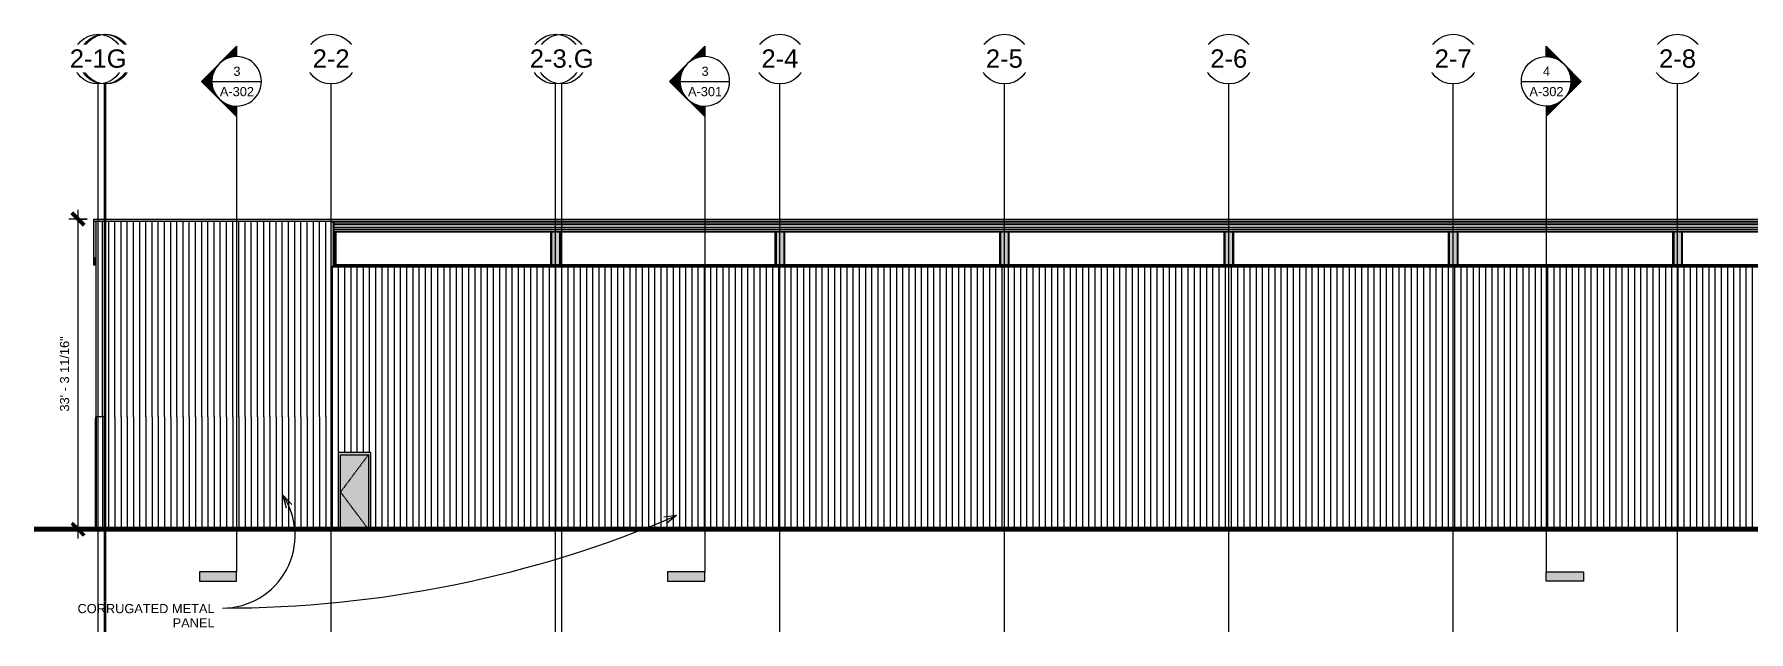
# Model space of a CAD drawing. Header units: inches. Extents: x 20478 to 36715, y -248 to 750.
# Drawn here: x 32291 to 34503, y -132 to 638 of the extents above; entities that cross this region are included whole.
import ezdxf

# ---------------------------------------------------------------- set-up
doc = ezdxf.new("R2010")
doc.units = ezdxf.units.IN
doc.header["$MEASUREMENT"] = 0
doc.linetypes.add('Dash 1_16_', pattern=[0.12499999999999999, 0.06249999999999999, -0.06249999999999999])
doc.linetypes.add('Grid Line 1_2_', pattern=[0.8749999999999999, 0.4999999999999999, -0.125, 0.125, -0.125])
for name, color, linetype, lineweight in [('A-ANNO-DIMS', 211, 'Continuous', 9), ('A-ANNO-DIMS-128', 211, 'Continuous', 9), ('A-CLNG', 13, 'Continuous', 13), ('A-DOOR', 31, 'Continuous', 13), ('A-DOOR-FRAM', 31, 'Continuous', 9), ('A-GLAZ-CWMG', 51, 'Continuous', 9), ('A-ROOF', 132, 'Continuous', 13), ('A-WALL-PATT', 111, 'Continuous', 13), ('C-TOPO', 7, 'Continuous', 9), ('G-ANNO-SYMB', 111, 'Continuous', 9), ('G-ANNO-TEXT', 231, 'Continuous', 9), ('L-SITE-WALL', 31, 'Continuous', 13), ('S-BEAM', 12, 'Continuous', 9), ('S-GRID', 1, 'Continuous', 9), ('S-GRID-IDEN', 1, 'Continuous', 9)]:
    doc.layers.add(name, color=color, linetype=linetype, lineweight=lineweight)
doc.styles.add('Arial', font='arial.ttf', dxfattribs={"height": 23.60479041916165})
doc.styles.add('Arial_1', font='arial.ttf', dxfattribs={"height": 11.80239520958083})
doc.dimstyles.new('Linear_-_3_32__Arial', dxfattribs={"dimscale": 12, "dimtxt": 12, "dimasz": 1.333333333333333, "dimexe": 1, "dimexo": 0.6666666666666667, "dimgap": 0.6666666666666666, "dimtad": 1, "dimdec": 4, "dimrnd": 0.0625, "dimzin": 1, "dimdsep": 46, "dimlunit": 4, "dimtxsty": 'Arial_1', "dimblk1": 'OBLIQUE', "dimblk2": 'OBLIQUE', "dimsah": 1, "dimcen": 0.09, "dimdle": 1, "dimazin": 0, "dimtfac": 1, "dimtdec": 4, "dimtix": 1, "dimtmove": 0, "dimatfit": 3, "dimfxl": 1, "dimtvp": 1, "dimtfill": 1, "dimfrac": 2, "dimtolj": 1, "dimtzin": 0, "dimarcsym": 2})
pattern_1 = [(90, (-84636.121, 0), (-8, 4.898587196589413e-16), [])]
pattern_2 = [(90, (-84932.746, 0), (-8, 4.898587196589413e-16), [])]

# ---------------------------------------------------------------- blocks, each defined once
blk = doc.blocks.new('Girt_Z - 10_D-1074189-Elevation - North')
at = {"layer": 'S-BEAM'}
h = blk.add_hatch(color=256, dxfattribs=at)
h.paths.add_polyline_path([(-25266.61254746698, 388.7499999999995), (-22799.89003757319, 388.7499999999996), (-22799.89003757319, 389.2320907072644), (-25977.1432253536, 389.2320907072642), (-25977.1432253536, 388.7499999999994), (-25275.25213080032, 388.7499999999995)], flags=0)
h.paths.add_polyline_path([(-25981.01522535361, 388.7499999999994), (-25980.7652253536, 388.7499999999994), (-25980.7652253536, 389.2320907072642), (-25981.01522535361, 389.2320907072642)], flags=0)
h = blk.add_hatch(color=256, dxfattribs=at)
h.paths.add_polyline_path([(-22804.33129746698, 386.3828124999993), (-22799.89003757319, 386.3828124999993), (-22799.89003757319, 388.7499999999996), (-25977.1432253536, 388.7499999999994), (-25977.1432253536, 386.3828124999994), (-22812.97088080031, 386.3828124999993)], flags=0)
h.paths.add_polyline_path([(-25981.01522535361, 386.3828124999994), (-25980.7652253536, 386.3828124999994), (-25980.7652253536, 388.7499999999994), (-25981.01522535361, 388.7499999999994)], flags=0)
h = blk.add_hatch(color=256, dxfattribs=at)
h.paths.add_polyline_path([(-24428.57296413365, 386.1953124999995), (-22799.89003757319, 386.2204327367897), (-22799.89003757319, 386.3828124999993), (-25977.1432253536, 386.3751268183217), (-25977.1432253536, 386.1953124999994), (-24437.21254746698, 386.1953124999995)], flags=0)
h.paths.add_polyline_path([(-25981.01522535361, 386.1953124999994), (-25980.7652253536, 386.2204327367896), (-25980.7652253536, 386.3828124999994), (-25981.01522535361, 386.3752317016982), (-25981.01522535361, 386.2184014680066)], flags=0)
h = blk.add_hatch(color=256, dxfattribs=at)
h.paths.add_polyline_path([(-23633.73129746698, 386.1200558787907), (-22799.89003757319, 386.1578963910461), (-22799.89003757319, 386.1953124999993), (-25977.1432253536, 386.1578963910463), (-25977.1432253536, 386.1200558787905), (-23642.37088080031, 386.1200558787907)], flags=0)
h.paths.add_polyline_path([(-25981.01522535361, 386.1200558787905), (-25980.7652253536, 386.1601158629852), (-25980.7652253536, 386.1953124999994), (-25981.01522535361, 386.1578963910463), (-25981.01522535361, 386.1231157325612)], flags=0)
h = blk.add_hatch(color=256, dxfattribs=at)
h.paths.add_polyline_path([(-25981.01522535361, 383.8010024001101), (-25980.7652253536, 383.8010024001101), (-25980.7652253536, 386.1200558787905), (-25981.01522535361, 386.1200558787905), (-25981.01522535361, 385.7957014742208)], flags=0)
h.paths.add_polyline_path([(-25977.1432253536, 383.8010024001101), (-22799.89003757319, 383.80100240011), (-22799.89003757319, 386.1200558787903), (-25977.1432253536, 386.1200558787905), (-25977.1432253536, 385.7957014742208)], flags=0)
h = blk.add_hatch(color=256, dxfattribs=at)
h.paths.add_polyline_path([(-25266.61254746699, 383.3516954037002), (-22799.89003757319, 383.3516954037003), (-22799.89003757319, 383.80100240011), (-25977.1432253536, 383.8010024001101), (-25977.1432253536, 383.3516954037001), (-25275.25213080032, 383.3516954037002)], flags=0)
h.paths.add_polyline_path([(-25981.01522535361, 383.3516954037001), (-25980.7652253536, 383.3516954037001), (-25980.7652253536, 383.8010024001101), (-25981.01522535361, 383.8010024001101)], flags=0)
h = blk.add_hatch(color=256, dxfattribs=at)
h.paths.add_polyline_path([(-24402.65421413365, 383.2679092927346), (-22799.89003757319, 383.2679092927343), (-22799.89003757319, 383.3516954037003), (-25977.1432253536, 383.3516954037001), (-25977.1432253536, 383.2679092927345), (-24411.29379746698, 383.2679092927346)], flags=0)
h.paths.add_polyline_path([(-25981.01522535361, 383.2679092927345), (-25980.7652253536, 383.2679092927345), (-25980.7652253536, 383.3516954037001), (-25981.01522535361, 383.3516954037001)], flags=0)
for p, q in [((-25981.01522535361, 389.232090707264), (-25980.7652253536, 389.232090707264)), ((-25981.01522535361, 388.7499999999992), (-25980.7652253536, 388.7499999999992)), ((-25981.01522535361, 386.1953124999994), (-25980.7652253536, 386.1953124999994)), ((-25981.01522535361, 386.1200558787901), (-25980.7652253536, 386.1200558787901)), ((-25981.01522535361, 383.8010024001096), (-25980.7652253536, 383.8010024001096)), ((-25981.01522535361, 383.3516954037001), (-25980.7652253536, 383.3516954037001)), ((-25981.01522535361, 383.267909292734), (-25980.7652253536, 383.267909292734)), ((-25977.1432253536, 389.232090707264), (-22799.89003757319, 389.2320907072642)), ((-25977.1432253536, 388.7499999999992), (-22799.89003757319, 388.7499999999994)), ((-25977.1432253536, 386.1953124999994), (-22799.89003757319, 386.1953124999993)), ((-25977.1432253536, 386.1200558787901), (-22799.89003757319, 386.1200558787903)), ((-25977.1432253536, 383.8010024001096), (-22799.89003757319, 383.8010024001097)), ((-25977.1432253536, 383.3516954037001), (-22799.89003757319, 383.3516954037003)), ((-25977.1432253536, 383.267909292734), (-22799.89003757319, 383.2679092927342)), ((-22799.89003757319, 389.2320907072642), (-22799.89003757319, 388.7499999999994)), ((-22799.89003757319, 388.7499999999994), (-22799.89003757319, 386.3828124999992)), ((-22799.89003757319, 386.3828124999992), (-22799.89003757319, 386.1953124999992)), ((-22799.89003757319, 386.1953124999994), (-22799.89003757319, 386.1200558787903)), ((-22799.89003757319, 386.1200558787903), (-22799.89003757319, 383.8010024001097)), ((-22799.89003757319, 383.8010024001097), (-22799.89003757319, 383.3516954037003)), ((-22799.89003757319, 383.3516954037003), (-22799.89003757319, 383.2679092927342))]:
    blk.add_line(p, q, dxfattribs=at)
blk = doc.blocks.new('Rectangular Mullion - Profile_Polycarbonate_Upper and left-984191-Elevation - North')
at = {"layer": 'A-GLAZ-CWMG'}
for points in [[(-24376.73546413365, 393.3821618504146), (-22783.63186597867, 393.3821618504146), (-22783.63186597867, 396.2161618504146), (-25977.1432253536, 396.2161618504146), (-25977.1432253536, 393.3821618504146), (-24385.37504746698, 393.3821618504146)], [(-24385.37504746698, 392.8441618504145), (-22783.63186597867, 392.8441618504145), (-22783.63186597867, 393.3821618504146), (-25977.1432253536, 393.3821618504146), (-25977.1432253536, 392.8441618504145), (-24394.01463080032, 392.8441618504145)], [(-22783.63186597867, 392.5941618504144), (-22783.63186597867, 392.8441618504145), (-25977.1432253536, 392.8441618504145), (-25977.1432253536, 392.5941618504144), (-22787.05213080031, 392.5941618504144)]]:
    blk.add_hatch(color=256, dxfattribs=at).paths.add_polyline_path(points, flags=0)
for p, q in [((-25977.1432253536, 393.3821618504139), (-25977.1432253536, 396.2161618504139)), ((-25977.1432253536, 396.2161618504139), (-22783.63186597867, 396.2161618504139)), ((-25977.1432253536, 393.3821618504139), (-22783.63186597867, 393.3821618504139)), ((-25977.1432253536, 392.5941618504139), (-25977.1432253536, 392.8441618504139)), ((-25977.1432253536, 392.8441618504139), (-22783.63186597867, 392.8441618504139)), ((-25977.1432253536, 392.5941618504139), (-22783.63186597867, 392.5941618504139)), ((-22783.63186597867, 396.2161618504139), (-22783.63186597867, 393.3821618504139)), ((-22783.63186597867, 392.8441618504139), (-22783.63186597867, 392.5941618504139))]:
    blk.add_line(p, q, dxfattribs=at)
blk = doc.blocks.new('Rectangular Mullion - Profile_Polycarbonate_Lower-984192-Elevation - North')
at = {"layer": 'A-GLAZ-CWMG'}
for points in [[(-22787.05213080031, 340.49399999989), (-22783.63186597866, 340.49399999989), (-22783.63186597866, 340.7439999998901), (-25977.1432253536, 340.7439999998901), (-25977.1432253536, 340.49399999989), (-22795.69171413365, 340.49399999989)], [(-22787.05213080031, 339.9559999998902), (-22783.63186597866, 339.9559999998902), (-22783.63186597866, 340.49399999989), (-25977.1432253536, 340.49399999989), (-25977.1432253536, 339.9559999998902), (-22795.69171413365, 339.9559999998902)], [(-24359.45629746698, 338.4999999998903), (-22783.63186597866, 338.4999999998903), (-22783.63186597866, 339.9559999998902), (-25977.1432253536, 339.9559999998902), (-25977.1432253536, 338.4999999998903), (-24394.01463080032, 338.4999999998903)]]:
    blk.add_hatch(color=256, dxfattribs=at).paths.add_polyline_path(points, flags=0)
for p, q in [((-25977.1432253536, 340.4939999998896), (-25977.1432253536, 340.7439999998896)), ((-22783.63186597867, 340.7439999998896), (-25977.1432253536, 340.7439999998896)), ((-22783.63186597867, 340.4939999998896), (-25977.1432253536, 340.4939999998896)), ((-25977.1432253536, 338.4999999998896), (-25977.1432253536, 339.9559999998896)), ((-22783.63186597867, 339.9559999998896), (-25977.1432253536, 339.9559999998896)), ((-22783.63186597867, 338.4999999998896), (-25977.1432253536, 338.4999999998896)), ((-22783.63186597867, 340.7439999998896), (-22783.63186597867, 340.4939999998896)), ((-22783.63186597867, 339.9559999998896), (-22783.63186597867, 338.4999999998896))]:
    blk.add_line(p, q, dxfattribs=at)
blk = doc.blocks.new('Rectangular Mullion - Profile_Polycarbonate_right-1078147-Elevation - North')
at = {"layer": 'A-GLAZ-CWMG'}
for points in [[(-25977.93122535359, 338.4999999998903), (-25977.93122535359, 396.2161618504146), (-25980.7652253536, 396.2161618504146), (-25980.7652253536, 338.4999999998903)], [(-25977.3932253536, 338.4999999998903), (-25977.3932253536, 396.2161618504146), (-25977.93122535359, 396.2161618504146), (-25977.93122535359, 338.4999999998903)], [(-25977.1432253536, 338.4999999998903), (-25977.1432253536, 396.2161618504146), (-25977.3932253536, 396.2161618504146), (-25977.3932253536, 338.4999999998903)]]:
    blk.add_hatch(color=256, dxfattribs=at).paths.add_polyline_path(points, flags=0)
for p, q in [((-25980.7652253536, 396.2161618504139), (-25977.9312253536, 396.2161618504139)), ((-25980.7652253536, 338.4999999998896), (-25980.7652253536, 396.2161618504139)), ((-25977.9312253536, 396.2161618504139), (-25977.3932253536, 396.2161618504139)), ((-25977.9312253536, 338.4999999998896), (-25977.9312253536, 396.2161618504139)), ((-25977.3932253536, 396.2161618504139), (-25977.1432253536, 396.2161618504139)), ((-25977.3932253536, 338.4999999998896), (-25977.3932253536, 396.2161618504139)), ((-25977.1432253536, 339.9559999998897), (-25977.1432253536, 393.382161850414)), ((-25977.9312253536, 338.4999999998896), (-25980.7652253536, 338.4999999998896)), ((-25977.3932253536, 338.4999999998896), (-25977.9312253536, 338.4999999998896)), ((-25977.1432253536, 338.4999999998896), (-25977.3932253536, 338.4999999998896))]:
    blk.add_line(p, q, dxfattribs=at)
blk = doc.blocks.new('Rectangular Mullion - Rectangular Mullion 1-769360-Elevation - North')
at = {"layer": 'A-GLAZ-CWMG'}
blk.add_hatch(color=256, dxfattribs=at).paths.add_polyline_path([(-26283.89022535361, 0), (-26283.89022535361, 2.000000000000227), (-26285.01522535384, 2.000000000000227), (-26285.01522535384, 0)], flags=0)
for p, q in [((-26283.89022535361, 2), (-26285.01522535384, 2)), ((-26285.01522535384, 2), (-26285.01522535384, 0))]:
    blk.add_line(p, q, dxfattribs=at)
blk = doc.blocks.new('Rectangular Mullion - Rectangular Mullion 1-827438-Elevation - North')
at = {"layer": 'A-GLAZ-CWMG'}
blk.add_hatch(color=256, dxfattribs=at).paths.add_polyline_path([(-26285.01522535384, 96.99999999999999), (-26283.89022535361, 96.99999999999999), (-26283.89022535361, 142.75), (-26285.01522535384, 142.75)], flags=0)
for p, q in [((-26285.01522535384, 142.75), (-26283.89022535361, 142.75)), ((-26285.01522535384, 96.99999999999999), (-26285.01522535384, 142.75))]:
    blk.add_line(p, q, dxfattribs=at)
blk = doc.blocks.new('Rectangular Mullion - Rectangular Mullion 1-827439-Elevation - North')
at = {"layer": 'A-GLAZ-CWMG'}
blk.add_hatch(color=256, dxfattribs=at).paths.add_polyline_path([(-26285.01522535384, 1.999999999999438), (-26283.89022535361, 1.999999999999438), (-26283.89022535361, 96.99999999999999), (-26285.01522535384, 96.99999999999999)], flags=0)
for p, q in [((-26285.01522535384, 2.000000000000003), (-26285.01522535384, 96.99999999999999)), ((-26283.89022535361, 2.000000000000003), (-26285.01522535384, 2.000000000000003))]:
    blk.add_line(p, q, dxfattribs=at)
blk = doc.blocks.new('Rectangular Mullion - Rectangular Mullion 1-779532-Elevation - North')
at = {"layer": 'A-GLAZ-CWMG'}
blk.add_hatch(color=256, dxfattribs=at).paths.add_polyline_path([(-26285.01522535384, 142.7500000000001), (-26283.89022535361, 142.7500000000001), (-26283.89022535361, 144.75), (-26285.01522535384, 144.75)], flags=0)
for p, q in [((-26283.89022535361, 144.75), (-26285.01522535384, 144.75)), ((-26285.01522535384, 144.75), (-26285.01522535384, 142.75)), ((-26285.01522535384, 142.75), (-26283.89022535361, 142.75))]:
    blk.add_line(p, q, dxfattribs=at)
blk = doc.blocks.new('columns and girder2 - one-1075720-Elevation - North')
at = {"layer": 'S-BEAM'}
h = blk.add_hatch(color=256, dxfattribs=at)
h.paths.add_polyline_path([(-25685.39022535361, 337.7499999999988), (-25685.39022535361, 338.4999999998903), (-25686.3902253536, 338.4999999998903), (-25686.3902253536, 337.7499999999988)], flags=0)
h.paths.add_polyline_path([(-25697.39022535361, 337.7499999999988), (-25696.39022535361, 337.7499999999988), (-25696.39022535361, 338.4999999998903), (-25697.39022535361, 338.4999999998903)], flags=0)
h.paths.add_polyline_path([(-25697.39022535361, 340.7439999998901), (-25696.39022535361, 340.7439999998901), (-25696.39022535361, 383.2679092927345), (-25697.39022535361, 383.2171942117819), (-25697.39022535361, 348.2930348075542)], flags=0)
h.paths.add_polyline_path([(-25686.3902253536, 340.7439999998901), (-25685.39022535361, 340.7439999998901), (-25685.39022535361, 383.2679092927345), (-25686.3902253536, 383.2171942117815), (-25686.3902253536, 348.2930348075542)], flags=0)
h = blk.add_hatch(color=256, dxfattribs=at)
h.paths.add_polyline_path([(-25696.39022535361, 337.7499999999988), (-25686.39022535361, 337.7499999999988), (-25686.39022535361, 338.4999999998903), (-25696.39022535361, 338.4999999998903)], flags=0)
h.paths.add_polyline_path([(-25696.39022535361, 340.7439999998901), (-25686.39022535361, 340.7439999998901), (-25686.39022535361, 383.2679092927345), (-25696.39022535361, 383.2679092927345), (-25696.39022535361, 348.2930348075542)], flags=0)
for p, q in [((-25697.39022535361, 340.7439999998898), (-25697.39022535361, 383.267909292734)), ((-25696.39022535361, 383.2679092927339), (-25696.39022535361, 340.7439999998898)), ((-25686.3902253536, 383.2679092927337), (-25686.3902253536, 340.7439999998896)), ((-25685.39022535361, 383.2679092927338), (-25685.39022535361, 340.7439999998896)), ((-25697.39022535361, 337.7499999999984), (-25697.39022535361, 338.4999999998898)), ((-25696.39022535361, 338.4999999998897), (-25696.39022535361, 337.7499999999983)), ((-25686.3902253536, 338.4999999998896), (-25686.3902253536, 337.7499999999981)), ((-25685.39022535361, 338.4999999998897), (-25685.39022535361, 337.7499999999982))]:
    blk.add_line(p, q, dxfattribs=at)
blk = doc.blocks.new('columns and girder2 - one-V153-Elevation - North')
at = {"layer": 'S-BEAM'}
h = blk.add_hatch(color=256, dxfattribs=at)
h.paths.add_polyline_path([(-25396.20629746698, 337.7499999999986), (-25395.89022535361, 337.7499999999986), (-25395.89022535361, 338.4999999998902), (-25396.8902253536, 338.4999999998902), (-25396.8902253536, 337.7499999999986)], flags=0)
h.paths.add_polyline_path([(-25407.89022535361, 337.7499999999986), (-25406.89022535361, 337.7499999999986), (-25406.89022535361, 338.4999999998902), (-25407.89022535361, 338.4999999998902)], flags=0)
h.paths.add_polyline_path([(-25395.89022535361, 340.74399999989), (-25395.89022535361, 383.2679092927343), (-25396.8902253536, 383.2679092927343), (-25396.8902253536, 340.74399999989), (-25396.20629746698, 340.74399999989)], flags=0)
h.paths.add_polyline_path([(-25406.89022535361, 340.74399999989), (-25406.89022535361, 383.2679092927343), (-25407.89022535361, 383.2679092927343), (-25407.89022535361, 340.74399999989)], flags=0)
h = blk.add_hatch(color=256, dxfattribs=at)
h.paths.add_polyline_path([(-25406.89022535361, 337.7499999999986), (-25396.89022535361, 337.7499999999986), (-25396.89022535361, 338.4999999998902), (-25406.89022535361, 338.4999999998902)], flags=0)
h.paths.add_polyline_path([(-25396.89022535361, 340.74399999989), (-25396.89022535361, 383.2679092927343), (-25406.89022535361, 383.2679092927343), (-25406.89022535361, 340.74399999989)], flags=0)
for p, q in [((-25407.89022535361, 340.7439999998899), (-25407.89022535361, 383.267909292734)), ((-25406.89022535361, 383.267909292734), (-25406.89022535361, 340.7439999998898)), ((-25396.8902253536, 383.2679092927339), (-25396.8902253536, 340.7439999998896)), ((-25395.89022535361, 383.2679092927339), (-25395.89022535361, 340.7439999998897)), ((-25407.89022535361, 337.7499999999985), (-25407.89022535361, 338.4999999998898)), ((-25406.89022535361, 338.4999999998898), (-25406.89022535361, 337.7499999999984)), ((-25396.8902253536, 338.4999999998897), (-25396.8902253536, 337.7499999999982)), ((-25395.89022535361, 338.4999999998897), (-25395.89022535361, 337.7499999999983))]:
    blk.add_line(p, q, dxfattribs=at)
blk = doc.blocks.new('columns and girder2 - one-V154-Elevation - North')
at = {"layer": 'S-BEAM'}
h = blk.add_hatch(color=256, dxfattribs=at)
h.paths.add_polyline_path([(-25981.01522535362, 337.7499999999986), (-25975.89022535361, 337.7499999999986), (-25975.89022535361, 338.4999999998902), (-25980.76522535361, 338.4999999998902), (-25980.76522535361, 383.2679092927343), (-25981.01522535362, 383.2679092927343), (-25981.01522535362, 338.4999999998902)], flags=0)
h.paths.add_polyline_path([(-25977.14322535361, 340.74399999989), (-25975.89022535361, 340.74399999989), (-25975.89022535361, 383.2679092927343), (-25977.14322535361, 383.2679092927343), (-25977.14322535361, 348.293034807554)], flags=0)
h = blk.add_hatch(color=256, dxfattribs=at)
h.paths.add_polyline_path([(-25975.8902253536, 337.7499999999986), (-25974.89022535361, 337.7499999999986), (-25974.89022535361, 338.4999999998902), (-25975.8902253536, 338.4999999998902)], flags=0)
h.paths.add_polyline_path([(-25974.89022535361, 340.74399999989), (-25974.89022535361, 383.2679092927343), (-25975.8902253536, 383.2679092927343), (-25975.8902253536, 340.74399999989)], flags=0)
for p, q in [((-25975.8902253536, 383.2679092927339), (-25975.8902253536, 340.7439999998896)), ((-25974.89022535361, 383.2679092927341), (-25974.89022535361, 340.7439999998897)), ((-25975.8902253536, 338.4999999998897), (-25975.8902253536, 337.7499999999982)), ((-25974.89022535361, 338.4999999998897), (-25974.89022535361, 337.7499999999983))]:
    blk.add_line(p, q, dxfattribs=at)
blk = doc.blocks.new('Single-Flush - 36_ x 96_-1048073-Elevation - North')
at = {"layer": 'A-DOOR'}
blk.add_hatch(color=256, dxfattribs=at).paths.add_polyline_path([(-25968.76522535359, 0), (-25932.76522535359, 0), (-25932.76522535359, 95.99999999999999), (-25968.76522535359, 95.99999999999999), (-25968.76522535359, 60.0000000000034)], flags=0)
at = {"layer": 'A-DOOR-FRAM', "lineweight": 13}
blk.add_hatch(color=256, dxfattribs=at).paths.add_polyline_path([(-25929.76522535359, 0), (-25929.76522535359, 98.99999999999999), (-25971.76522535359, 98.99999999999999), (-25971.76522535359, 0), (-25968.76522535359, 0), (-25968.76522535359, 96.00000000000033), (-25932.76522535359, 96.00000000000033), (-25932.76522535359, 0)], flags=0)
at = {"layer": 'A-DOOR', "linetype": 'Dash 1_16_', "lineweight": 9}
for p in [(-25932.76522535359, 95.99999999999997), (-25932.76522535359, -1.773666454062932e-15)]:
    blk.add_line(p, (-25968.76522535359, 47.99999999999998), dxfattribs=at)
at = {"layer": 'A-DOOR-FRAM'}
for p, q in [((-25929.76522535359, 98.99999999999994), (-25971.76522535359, 98.99999999999994)), ((-25971.76522535359, 98.99999999999994), (-25971.76522535359, 0)), ((-25968.76522535359, 0), (-25968.76522535359, 96.00000000000007)), ((-25968.76522535359, 96.00000000000007), (-25932.76522535359, 96.00000000000007)), ((-25932.76522535359, 96.00000000000007), (-25932.76522535359, 0)), ((-25929.76522535359, 0), (-25929.76522535359, 98.99999999999994))]:
    blk.add_line(p, q, dxfattribs=at)
blk = doc.blocks.new('Grid - Grid Head - Circle-14747-Elevation - North')
at = {"layer": 'S-GRID-IDEN'}
blk.add_circle((-23085.89022535356, 605.7647821060499), 32, dxfattribs=at)
blk = doc.blocks.new('Section - 3_32_ x 3_8_-18514-Elevation - North')
at = {"layer": 'G-ANNO-SYMB'}
blk.add_hatch(color=256, dxfattribs=at).paths.add_polyline_path([(-25546.89967382013, -54.81696767603152), (-25498.89967382013, -54.81696767603196), (-25498.89967382013, -66.81696767603195), (-25546.89967382013, -66.81696767603151)], flags=0)
for p, q in [((-25546.89967382013, -54.81696767603152), (-25546.89967382013, -66.81696767603151)), ((-25498.89967382013, -54.81696767603196), (-25546.89967382013, -54.81696767603152)), ((-25498.89967382013, -66.81696767603195), (-25498.89967382013, -54.81696767603196)), ((-25546.89967382013, -66.81696767603151), (-25498.89967382013, -66.81696767603195))]:
    blk.add_line(p, q, dxfattribs=at)
blk = doc.blocks.new('Section - Section Head - Filled-1526-Elevation - North')
at = {"layer": 'G-ANNO-SYMB'}
h = blk.add_hatch(color=256, dxfattribs=at)
edge = h.paths.add_edge_path(flags=0)
edge.add_arc((-25498.89967382013, 577.1570754422743), 32.04164745461456, 89.99999999999989, 132.0783950246268, ccw=False)
edge.add_line((-25498.89967382013, 609.1987228968924), (-25498.89967382013, 622.4119094382131))
edge.add_line((-25498.89967382013, 622.4119094382131), (-25520.37228096231, 600.9393022960306))
h = blk.add_hatch(color=256, dxfattribs=at)
edge = h.paths.add_edge_path(flags=0)
edge.add_line((-25521.52709081809, 599.7844924402436), (-25544.15450781607, 577.1570754422743))
edge.add_line((-25544.15450781607, 577.1570754422743), (-25530.89967382012, 577.1570754422743))
edge.add_arc((-25498.89967382013, 577.1570754422739), 31.99999999999511, 135.0000000000002, 179.9999999999997, ccw=False)
h = blk.add_hatch(color=256, dxfattribs=at)
edge = h.paths.add_edge_path(flags=0)
edge.add_arc((-25498.89967382013, 577.1570754422743), 31.99999999999636, 180.0000000000001, 225.0000000000007, ccw=False)
edge.add_line((-25530.89967382012, 577.1570754422743), (-25544.15450781607, 577.1570754422743))
edge.add_line((-25544.15450781607, 577.1570754422743), (-25521.52709081809, 554.5296584443048))
h = blk.add_hatch(color=256, dxfattribs=at)
edge = h.paths.add_edge_path(flags=0)
edge.add_line((-25520.37228096231, 553.3748485885178), (-25498.89967382013, 531.902241446335))
edge.add_line((-25498.89967382013, 531.902241446335), (-25498.89967382013, 545.1154279876557))
edge.add_arc((-25498.89967382013, 577.157075442274), 32.04164745462122, 227.9216049753788, 270, ccw=False)
for p, q in [((-25544.15450781607, 577.1570754422743), (-25498.89967382013, 622.4119094382131)), ((-25520.37228096231, 600.9393022960306), (-25498.89967382013, 622.4119094382131)), ((-25498.89967382013, 609.1570754422742), (-25498.89967382013, 622.4119094382131)), ((-25498.89967382013, 622.4119094382131), (-25498.89967382013, 609.1987228968924)), ((-25544.15450781607, 577.1570754422743), (-25521.52709081809, 599.7844924402436)), ((-25544.15450781607, 577.1570754422743), (-25498.89967382013, 531.9022414463352)), ((-25530.89967382012, 577.1570754422743), (-25544.15450781607, 577.1570754422743)), ((-25521.52709081809, 554.5296584443048), (-25544.15450781607, 577.1570754422743)), ((-25544.15450781607, 577.1570754422743), (-25530.89967382012, 577.1570754422743)), ((-25498.89967382013, 531.902241446335), (-25520.37228096231, 553.3748485885178)), ((-25498.89967382013, 545.1570754422742), (-25498.89967382013, 531.9022414463352)), ((-25498.89967382013, 545.1154279876557), (-25498.89967382013, 531.902241446335))]:
    blk.add_line(p, q, dxfattribs=at)
for centre, radius, start, end in [((-25498.89967382013, 577.1570754422742), 31.99999999999636, 89.99999999999967, 269.9999999999993), ((-25498.89967382013, 577.1570754422739), 31.99999999999511, 134.9999999999999, 179.9999999999994), ((-25498.89967382013, 577.1570754422743), 32.04164745461456, 89.99999999999959, 132.0783950246265), ((-25498.89967382013, 577.1570754422742), 32, 269.9999999999996, 90), ((-25498.89967382013, 577.1570754422743), 31.99999999999636, 179.9999999999998, 225.0000000000003), ((-25498.89967382013, 577.157075442274), 32.04164745462122, 227.9216049753785, 269.9999999999996)]:
    blk.add_arc(centre, radius, start, end, dxfattribs=at)
blk = doc.blocks.new('DIMBLOCK6-Elevation - North')
at = {"layer": 'A-ANNO-DIMS-128'}
for p, q in [((32359.48506796949, 399.6572932645846), (32335.73483970887, 399.6572932645846)), ((32347.73483970887, -12), (32347.73483970887, 411.6572932645846)), ((32347.73483970887, 399.6572932645846), (32359.48506796949, 399.6572932645846)), ((32344.42113120988, 0), (32359.73483970887, 0)), ((32347.73483970887, 0), (32344.42113120988, 0))]:
    blk.add_line(p, q, dxfattribs=at)
at = {"layer": 'A-ANNO-DIMS-128', "lineweight": 50}
for p, q in [((32347.73483970887, 399.6572932645846), (32339.73483970887, 407.6572932645846)), ((32347.73483970887, 399.6572932645846), (32355.73483970887, 391.6572932645847)), ((32347.73483970887, 0), (32339.73483970887, 8.000000000000005)), ((32347.73483970887, 0), (32355.73483970887, -8.000000000000005))]:
    blk.add_line(p, q, dxfattribs=at)
at = {"layer": 'A-ANNO-DIMS-128', "color": 0, "insert": (32324.4247521916, 151.6440312476769), "char_height": 11.80239520958084, "width": 115.6430769230769, "attachment_point": 1, "rotation": 90, "line_spacing_factor": 0.9385317878468563, "style": 'Arial_1', "bg_fill": 3, "box_fill_scale": 1.25, "bg_fill_color": 0, "bg_fill_transparency": 0}
blk.add_mtext('33\' - 3 11/16"', dxfattribs=at)
blk = doc.blocks.new('_Oblique')
at = {"color": 0, "linetype": 'ByBlock', "lineweight": -2}
blk.add_line((-0.5, -0.5), (0.5, 0.5), dxfattribs=at)

msp = doc.modelspace()

# ---------------------------------------------------------------- hatches: boundary and pattern name
at = {"layer": 'A-ROOF'}
for points in [[(35608.86613127272, 396.7797986871091), (35876.21553671943, 396.7797986871091), (35876.21553671943, 399.6572932645852), (32367.48506796948, 399.6572932645852), (32367.48506796948, 396.7797986871091), (35332.39946460605, 396.7797986871091)], [(32371.21553671943, 349.0277400451584), (32371.21553671943, 349.7783908045), (32367.60616171448, 349.7783908045), (32367.60616171448, 349.0277400451584)], [(32367.60616171447, 340.6463251984981), (32371.21553671943, 340.6463251984981), (32371.21553671943, 349.0277400451584), (32367.60616171448, 349.0277400451584)]]:
    msp.add_hatch(color=256, dxfattribs=at).paths.add_polyline_path(points, flags=0)
h = msp.add_hatch(color=256, dxfattribs=at)
h.paths.add_polyline_path([(32367.48506796936, 342.133965353761), (32367.60616171447, 342.133965353761), (32367.60616171447, 349.7783908045), (32371.21553671943, 349.7783908045), (32371.21553671943, 396.7589653537792), (32674.09053671942, 396.7589653537792), (32674.09053671942, 396.2068820204419), (35874.08953671942, 396.2161618504145), (35874.08953671942, 396.6506570204494), (35876.21553671943, 396.6506570204494), (35876.21553671943, 396.7797986871091), (32367.48506796948, 396.7797986871091), (32367.48506796937, 349.0277400451584)], flags=0)
h.paths.add_polyline_path([(35863.71553671944, 392.1879668794078), (35871.47389609437, 392.1879668794078), (35871.47389609437, 392.5941618504143), (35863.71553671944, 392.5941618504143)], flags=0)
at = {"layer": 'A-WALL-PATT', "lineweight": 9}
h = msp.add_hatch(dxfattribs=at)
h.set_pattern_fill('FP_29', color=256, style=0, pattern_type=2)
h.set_pattern_definition(pattern_2)
h.paths.add_polyline_path([(32371.21553671943, 144.9999999999994), (32383.71553671943, 144.9999999999994), (32383.71553671943, 396.7589653537792), (32371.21553671943, 396.7589653537792), (32371.21553671943, 245.1607014742204)], flags=0)
h = msp.add_hatch(dxfattribs=at)
h.set_pattern_fill('FP_29', color=256, style=0, pattern_type=2)
h.set_pattern_definition(pattern_2)
h.paths.add_polyline_path([(32567.73279793938, 144.7499999999993), (32674.09053671942, 144.7499999999993), (32674.09053671942, 396.7589653537792), (32383.71553671943, 396.7589653537792), (32383.71553671943, 144.7499999999993)], flags=0)
h = msp.add_hatch(dxfattribs=at)
h.set_pattern_fill('FP_22', color=256, style=0, pattern_type=2)
h.set_pattern_definition(pattern_1)
h.paths.add_polyline_path([(32674.09053671942, 144.7499999999993), (35861.21553671935, 144.7499999999993), (35861.21553671935, 184.989583333346), (35861.08077109429, 184.9951985677236), (35861.08077109429, 187.8726931452), (35863.71553671944, 187.7629112441521), (35863.71553671944, 239.9999999999972), (35867.43707209345, 239.9999999999972), (35867.43707209345, 337.7499999999987), (32674.09053671942, 337.7499999999987), (32674.09053671942, 245.1607014742204)], flags=0)
h = msp.add_hatch(dxfattribs=at)
h.set_pattern_fill('FP_27', color=256, style=0, pattern_type=2)
h.set_pattern_definition([(90, (-84932.371, 0), (-8, 4.898587196589413e-16), [])])
h.paths.add_polyline_path([(32674.09053671942, 0), (32674.09053671942, 144.7499999999993), (32371.21553671942, 144.7499999999993), (32371.21553671942, 0), (32567.73279793938, 0)], flags=0)
h = msp.add_hatch(dxfattribs=at)
h.set_pattern_fill('FP_22', color=256, style=0, pattern_type=2)
h.set_pattern_definition(pattern_1)
h.paths.add_polyline_path([(32725.34053671944, 0), (35411.87053671927, 0), (35411.87053671927, 95.99999999999999), (35531.87053671927, 95.99999999999999), (35531.87053671927, 0), (35624.59053671944, 0), (35624.59053671943, 144.0000000000003), (35732.59053671944, 144.0000000000003), (35732.59053671944, 0), (35735.59053671944, 0), (35735.59053671944, 98.99999999999999), (35813.59053671944, 98.99999999999999), (35813.59053671944, 0), (35861.21553671935, 0), (35861.21553671935, 144.7499999999993), (32674.09053671942, 144.7499999999993), (32674.09053671942, 0), (32683.34053671944, 0), (32683.34053671944, 98.99999999999999), (32725.34053671944, 98.99999999999999), (32725.34053671944, 95.15003480755352)], flags=0)

# ---------------------------------------------------------------- linework, layer by layer
at = {"layer": 'A-CLNG'}
msp.add_line((32674.09053671943, 396.2068820204416), (32674.34053671944, 396.2068820204416), dxfattribs=at)
at = {"layer": 'A-ROOF'}
for p, q in [((32367.48506796949, 399.6572932645846), (32367.48506796937, 342.1339653537605)), ((32367.48506796949, 399.6572932645846), (35876.21553671944, 399.6572932645846)), ((35876.21553671944, 396.7797986871088), (32367.48506796949, 396.7797986871088)), ((32367.48506796937, 342.1339653537605), (32367.60616171447, 342.1339653537605)), ((32367.60616171449, 349.7783908044997), (32367.60616171447, 340.6463251984976)), ((32367.60616171449, 349.7783908044997), (32371.21553671943, 349.7783908044997)), ((32371.21553671943, 349.0277400451582), (32367.60616171449, 349.0277400451582)), ((32367.60616171447, 340.6463251984976), (32371.21553671944, 340.6463251984976))]:
    msp.add_line(p, q, dxfattribs=at)
at = {"layer": 'C-TOPO', "lineweight": 70}
msp.add_line((32291.26613127272, 0), (35454.05966609409, 0), dxfattribs=at)
at = {"layer": 'C-TOPO'}
msp.add_line((35454.05937535239, 0), (32291.26613127271, 0), dxfattribs=at)
at = {"layer": 'G-ANNO-SYMB'}
for p, q in [((32520.28880225681, 577.157075442274), (32584.28880225681, 577.157075442274)), ((33124.2060882529, 577.1570754422743), (33188.2060882529, 577.1570754422743)), ((34209.68181340717, 577.1570754422743), (34273.68181340716, 577.1570754422743)), ((32552.2888022568, 545.1570754422744), (32552.2888022568, -54.81696767603199)), ((33156.2060882529, 545.1570754422745), (33156.2060882529, -54.81696767603199)), ((34241.68181340715, 545.1570754422745), (34241.68181340715, -54.81696767603199))]:
    msp.add_line(p, q, dxfattribs=at)
at = {"layer": 'G-ANNO-TEXT', "color": 145}
for p, q in [((32612.11096646444, 43.84153143189405), (32623.54864195882, 31.85989747259652)), ((32612.11096646444, 43.84153143189405), (32616.02546702317, 27.74629429710307)), ((33119.94431431847, 17.59449095595761), (33103.52899697288, 15.37698571512644)), ((33119.94431431847, 17.59449095595761), (33106.83698510642, 7.466416411578792))]:
    msp.add_line(p, q, dxfattribs=at)
for centre, radius, start, end in [((32534.07843645475, -7.943766641616174), 93.65251110500907, 270.0000000000032, 33.56973594257282), ((32534.07843645475, 1397.870795416014), 1499.467073162639, 269.9999999999994, 292.9990625362864)]:
    msp.add_arc(centre, radius, start, end, dxfattribs=at)
at = {"layer": 'L-SITE-WALL'}
for p, q in [((32371.21553671944, 144.9999999999992), (32371.21553671944, 396.7589653537786)), ((32674.09053671944, 396.7589653537786), (32371.21553671944, 396.7589653537786)), ((32674.09053671944, 144.7499999999989), (32674.09053671944, 396.7589653537786)), ((35867.43707209345, 337.7499999999984), (32674.09053671944, 337.7499999999984)), ((32383.71553671944, 144.9999999999992), (32371.21553671944, 144.9999999999992)), ((32383.71553671944, 144.7499999999989), (32371.21553671943, 144.7499999999989)), ((32371.21553671943, 144.7499999999989), (32371.21553671943, 0)), ((32383.71553671944, 144.9999999999993), (32383.71553671944, 144.7499999999989))]:
    msp.add_line(p, q, dxfattribs=at)
at = {"layer": 'S-GRID', "linetype": 'Grid Line 1_2_'}
for p, q in [((32674.21553671947, -131.9999999999999), (32674.21553671947, 573.7647821060501)), ((32674.21553671947, -131.9999999999999), (32674.21553671947, 573.7647821060501)), ((32963.71553671947, -131.9999999999999), (32963.71553671947, 573.7647821060501)), ((32963.71553671947, -131.9999999999999), (32963.71553671947, 573.7647821060501)), ((32971.71553671946, -131.9999999999999), (32971.71553671946, 573.7647821060501)), ((33253.21553671947, -131.9999999999999), (33253.21553671947, 573.7647821060501)), ((33253.21553671947, -131.9999999999999), (33253.21553671947, 573.7647821060501)), ((33542.71553671947, -131.9999999999999), (33542.71553671947, 573.7647821060501)), ((33542.71553671947, -131.9999999999999), (33542.71553671947, 573.7647821060501)), ((33832.21553671947, -131.9999999999999), (33832.21553671947, 573.7647821060501)), ((33832.21553671947, -131.9999999999999), (33832.21553671947, 573.7647821060501)), ((34121.71553671946, -131.9999999999999), (34121.71553671946, 573.7647821060501)), ((34121.71553671946, -131.9999999999999), (34121.71553671946, 573.7647821060501)), ((34411.21553671946, -131.9999999999999), (34411.21553671946, 573.7647821060501)), ((34411.21553671946, -131.9999999999999), (34411.21553671946, 573.7647821060501))]:
    msp.add_line(p, q, dxfattribs=at)

# ---------------------------------------------------------------- block references
at = {"layer": 'A-DOOR'}
msp.add_blockref('Single-Flush - 36_ x 96_-1048073-Elevation - North', (58655.10576207304, 0), dxfattribs=at)
at = {"layer": 'A-GLAZ-CWMG'}
for name in ['Rectangular Mullion - Profile_Polycarbonate_right-1078147-Elevation - North', 'Rectangular Mullion - Profile_Polycarbonate_Upper and left-984191-Elevation - North', 'Rectangular Mullion - Profile_Polycarbonate_Lower-984192-Elevation - North', 'Rectangular Mullion - Rectangular Mullion 1-779532-Elevation - North', 'Rectangular Mullion - Rectangular Mullion 1-827438-Elevation - North', 'Rectangular Mullion - Rectangular Mullion 1-827439-Elevation - North', 'Rectangular Mullion - Rectangular Mullion 1-769360-Elevation - North']:
    msp.add_blockref(name, (58655.10576207304, 0), dxfattribs=at)
at = {"layer": 'G-ANNO-SYMB'}
for name, p in [('Section - Section Head - Filled-1526-Elevation - North', (58051.18847607695, 0)), ('Section - Section Head - Filled-1526-Elevation - North', (58655.10576207304, 0)), ('Section - 3_32_ x 3_8_-18514-Elevation - North', (58051.18847607695, 0)), ('Section - 3_32_ x 3_8_-18514-Elevation - North', (58655.10576207304, 0))]:
    msp.add_blockref(name, p, dxfattribs=at)
at = {"layer": 'G-ANNO-SYMB', "extrusion": (0, 0, -1)}
for name, p in [('Section - Section Head - Filled-1526-Elevation - North', (-8742.782139587012, 0)), ('Section - 3_32_ x 3_8_-18514-Elevation - North', (-8742.782139587027, 0))]:
    msp.add_blockref(name, p, dxfattribs=at)
at = {"layer": 'S-BEAM'}
for name, p in [('Girt_Z - 10_D-1074189-Elevation - North', (58655.10576207304, 0)), ('columns and girder2 - one-V154-Elevation - North', (58655.10576207304, 0)), ('columns and girder2 - one-1075720-Elevation - North', (58655.10576207304, 0)), ('columns and girder2 - one-V153-Elevation - North', (58655.10576207304, 0)), ('columns and girder2 - one-V153-Elevation - North', (58944.60576207304, 0)), ('columns and girder2 - one-V153-Elevation - North', (59234.10576207304, 0)), ('columns and girder2 - one-V153-Elevation - North', (59523.60576207304, 0)), ('columns and girder2 - one-V153-Elevation - North', (59813.10576207304, 0))]:
    msp.add_blockref(name, p, dxfattribs=at)
at = {"layer": 'S-GRID-IDEN'}
for p in [(55459.60576207305, 0), (55760.10576207305, 0), (56049.60576207305, 0), (56339.10576207305, 0), (56628.60576207305, 0), (56918.10576207305, 0), (57207.60576207305, 0), (57497.10576207305, 0)]:
    msp.add_blockref('Grid - Grid Head - Circle-14747-Elevation - North', p, dxfattribs=at)

# ---------------------------------------------------------------- texts
at = {"layer": 'G-ANNO-SYMB', "char_height": 11.80239520958083, "attachment_point": 2, "line_spacing_factor": 0.9385317878468564, "style": 'Arial_1'}
for s, insert, width in [('3', (32552.69862889806, 596.0492415347438), 10.94399999999999), ('3', (33156.61591489415, 596.049241534744), 10.94399999999999), ('4', (34242.09164004841, 596.049241534744), 10.94399999999999), ('A-302', (32552.69862889806, 569.8675826156335), 52.41599999999995), ('A-301', (33156.61591489415, 569.8675826156336), 52.41599999999995), ('A-302', (34242.09164004841, 569.8675826156336), 52.41599999999995)]:
    msp.add_mtext(s, dxfattribs=dict(at, insert=insert, width=width))

# ---------------------------------------------------------------- next in the draw order: texts
at = {"layer": 'G-ANNO-TEXT', "color": 145, "insert": (32523.83843645476, -96.34772869089178), "char_height": 11.80239520958084, "width": 210.0959999999999, "attachment_point": 3, "line_spacing_factor": 0.9385317878468563, "style": 'Arial_1', "bg_fill": 3, "box_fill_scale": 1.25, "bg_fill_color": 0, "bg_fill_transparency": 0}
msp.add_mtext('CORRUGATED METAL\\PPANEL', dxfattribs=at)
at = {"layer": 'S-GRID-IDEN', "char_height": 23.60479041916165, "attachment_point": 2, "line_spacing_factor": 0.9385317878468564, "style": 'Arial', "bg_fill": 3, "box_fill_scale": 1.25, "bg_fill_color": 0, "bg_fill_transparency": 0}
for s, insert, width in [('1-1G', (32373.70938518476, 618.3472733792936), 87.26399999999992), ('1-2', (32674.20938518477, 618.3472733792936), 56.73599999999995), ('1-3', (32963.70938518477, 618.3472733792936), 56.73599999999995), ('1-4', (33253.20938518477, 618.3472733792936), 56.73599999999995), ('1-5', (33542.70938518477, 618.3472733792936), 56.73599999999995), ('1-6', (33832.20938518477, 618.3472733792936), 56.73599999999995), ('1-7', (34121.70938518476, 618.3472733792936), 56.73599999999995), ('1-8', (34411.20938518476, 618.3472733792936), 56.73599999999995)]:
    msp.add_mtext(s, dxfattribs=dict(at, insert=insert, width=width))

# ---------------------------------------------------------------- next in the draw order: dimensions: what is measured, and where the dimension line sits
at = {"layer": 'A-ANNO-DIMS'}
dim = msp.add_linear_dim(base=(32347.73483970887, 399.6572932645846), p1=(32336.42113120988, 0), p2=(32367.48506796949, 399.6572932645846), angle=89.99999999999991, dimstyle='Linear_-_3_32__Arial', override={"dimpost": '<>', "dimfxl": 400.862719926135}, dxfattribs=at)
dim.commit()
dim.dimension.update_dxf_attribs({"geometry": 'DIMBLOCK6-Elevation - North', "text_midpoint": (32333.62834801816, 199.8286466322975)})

# ---------------------------------------------------------------- next in the draw order: linework, layer by layer
at = {"layer": 'S-GRID', "linetype": 'Grid Line 1_2_'}
for p, q in [((32373.71553671947, -131.9999999999999), (32373.71553671947, 573.7647821060501)), ((32373.71553671947, -131.9999999999999), (32373.71553671947, 573.7647821060501)), ((32381.71553671947, -131.9999999999999), (32381.71553671947, 573.7647821060501)), ((32383.71553671947, -131.9999999999999), (32383.71553671947, 573.7647821060501))]:
    msp.add_line(p, q, dxfattribs=at)

# ---------------------------------------------------------------- next in the draw order: block references
at = {"layer": 'S-GRID-IDEN'}
for p in [(55467.60576207305, 0), (55760.10576207305, 0), (56049.60576207305, 0), (56339.10576207305, 0), (56628.60576207305, 0), (56918.10576207305, 0), (57207.60576207305, 0), (57497.10576207305, 0)]:
    msp.add_blockref('Grid - Grid Head - Circle-14747-Elevation - North', p, dxfattribs=at)

# ---------------------------------------------------------------- next in the draw order: texts
at = {"layer": 'S-GRID-IDEN', "char_height": 23.60479041916165, "width": 56.73599999999995, "attachment_point": 2, "line_spacing_factor": 0.9385317878468564, "style": 'Arial', "bg_fill": 3, "box_fill_scale": 1.25, "bg_fill_color": 0, "bg_fill_transparency": 0}
for s, insert in [('2-1', (32381.70938518477, 618.3472733792936)), ('2-2', (32674.20938518477, 618.3472733792936)), ('2-3', (32963.70938518477, 618.3472733792936)), ('2-4', (33253.20938518477, 618.3472733792936)), ('2-5', (33542.70938518477, 618.3472733792936)), ('2-6', (33832.20938518477, 618.3472733792936)), ('2-7', (34121.70938518476, 618.3472733792936)), ('2-8', (34411.20938518476, 618.3472733792936))]:
    msp.add_mtext(s, dxfattribs=dict(at, insert=insert))

# ---------------------------------------------------------------- next in the draw order: block references
at = {"layer": 'S-GRID-IDEN'}
for p in [(55469.60576207305, 0), (56057.60576207305, 0)]:
    msp.add_blockref('Grid - Grid Head - Circle-14747-Elevation - North', p, dxfattribs=at)

# ---------------------------------------------------------------- next in the draw order: texts
at = {"layer": 'S-GRID-IDEN', "char_height": 23.60479041916165, "width": 98.20799999999991, "attachment_point": 2, "line_spacing_factor": 0.9385317878468564, "style": 'Arial', "bg_fill": 3, "box_fill_scale": 1.25, "bg_fill_color": 0, "bg_fill_transparency": 0}
for s, insert in [('1-1.G', (32383.70938518476, 618.3472733792936)), ('2-3.G', (32971.70938518476, 618.3472733792936))]:
    msp.add_mtext(s, dxfattribs=dict(at, insert=insert))

# ---------------------------------------------------------------- next in the draw order: block references
at = {"layer": 'S-GRID-IDEN'}
msp.add_blockref('Grid - Grid Head - Circle-14747-Elevation - North', (55459.60576207305, 0), dxfattribs=at)

# ---------------------------------------------------------------- next in the draw order: texts
at = {"layer": 'S-GRID-IDEN', "insert": (32373.70938518476, 618.3472733792936), "char_height": 23.60479041916165, "width": 87.26399999999992, "attachment_point": 2, "line_spacing_factor": 0.9385317878468564, "style": 'Arial', "bg_fill": 3, "box_fill_scale": 1.25, "bg_fill_color": 0, "bg_fill_transparency": 0}
msp.add_mtext('2-1G', dxfattribs=at)

doc.saveas('drawing.dxf')
